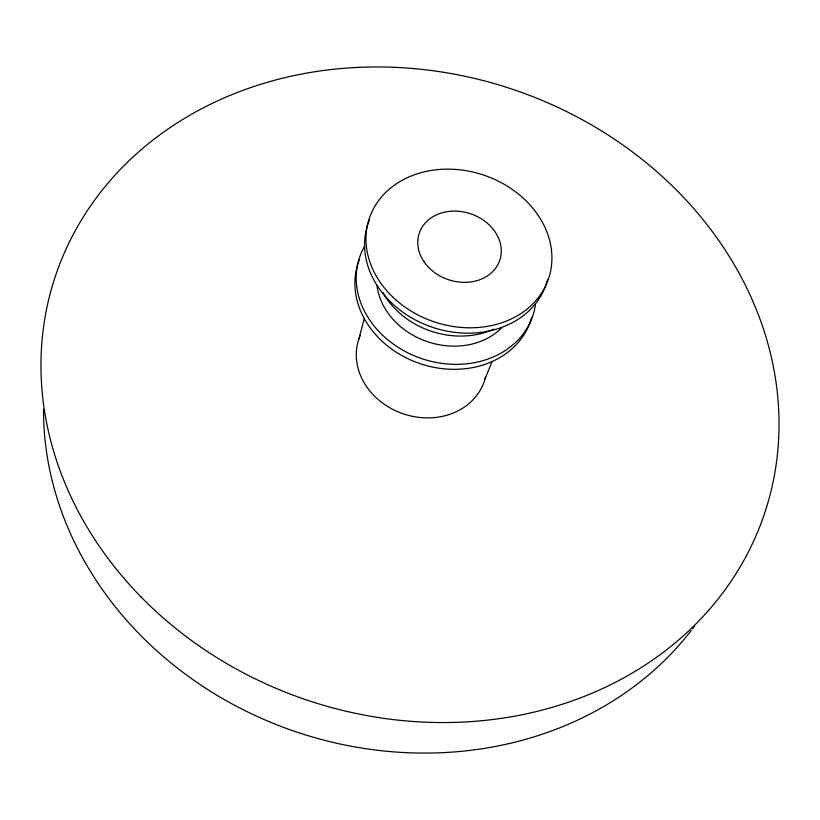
<?xml version="1.0" encoding="UTF-8"?>
<svg xmlns="http://www.w3.org/2000/svg" width="820" height="820" viewBox="0 0 820 820"><rect width="100%" height="100%" fill="white"/><g stroke="black" fill="none" stroke-linecap="round" stroke-linejoin="round"><path stroke-width="1.23" d="M358.863 339.029L364.346 318.303M484.948 379.137L492.092 361.599M694.622 626.008A357.007 312.676 18.5 0 1 692.551 628.755M691.157 630.58A357.007 312.676 18.5 0 1 294.646 731.358A357.007 312.676 18.5 0 1 43.511 409.303M485.563 376.759A66.174 56.652 18.5 0 1 403.993 414.069A66.174 56.652 18.5 0 1 360.185 335.585M531.678 317.401A90.948 75.788 18.5 0 1 420.476 363.783A90.948 75.788 18.5 0 1 359.303 259.919M535.593 303.769A91.409 76.014 18.5 0 1 422.136 358.76A91.409 76.014 18.5 0 1 364.377 246.635M493.722 329.127A78.146 64.565 18.5 0 1 382.93 292.504M547.545 279.692A94.085 77.224 18.5 0 1 432.242 327.221A94.085 77.224 18.5 0 1 369.605 219.586M501.512 327.99A70.971 59.009 18.5 0 1 427.486 341.704A70.971 59.009 18.5 0 1 377.036 285.924M141.03 596.929A373.91 322.239 18.5 0 0 763.297 517.143A373.91 322.239 18.5 0 0 325.653 70.202A373.91 322.239 18.5 0 0 141.03 596.929M423.889 261.508A42.466 34.768 18.5 0 0 496.192 267.412A42.466 34.768 18.5 0 0 458.482 211.273A42.466 34.768 18.5 0 0 423.889 261.508M392.483 296.748A94.577 77.449 18.5 0 0 548.498 278.861A94.577 77.449 18.5 0 0 435.851 169.812A94.577 77.449 18.5 0 0 392.483 296.748"/></g></svg>
